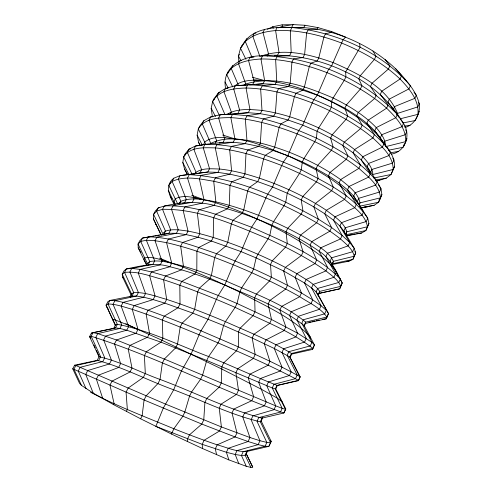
<?xml version="1.0" encoding="UTF-8"?>
<svg xmlns="http://www.w3.org/2000/svg" width="492" height="492" viewBox="0 0 492 492"><rect width="100%" height="100%" fill="white"/><g stroke="black" fill="none" stroke-linecap="round" stroke-linejoin="round"><path stroke-width="0.74" d="M112.748 319.941L112.76 319.333L115.349 319.978L128.904 325.403M160.822 234.647L153.381 218.854L153.565 214.383L155.269 211.13L158.319 207.821C176.302 202.36 195.736 200.539 214.1 205.355C233.971 209.992 253.183 217.04 271.861 225.195C288.257 232.661 304.425 240.846 319.16 251.277C330.722 258.485 336.251 271.295 342.229 282.949L339.701 288.829L318.201 293.669M304.388 326.091L305.723 322.125C282.611 303.349 253.546 293.306 226.603 281.252C208.669 274.204 190.49 267.611 171.714 263.152C162.957 260.877 153.873 256.049 144.642 257.888L143.965 259.758L145.386 262.162M247.673 450.746L246.283 453.808L252.734 467.105L250.914 467.4L246.271 466.293L228.854 459.885L202.55 448.55L171.505 434.049L140.62 418.79L113.572 404.639L93.234 393.139L81.469 385.396L79.544 383.36L72.73 368.803L74.618 365.193L97.188 360.347L99.033 356.774L89.569 336.633L91.42 333.102L113.64 328.521L115.448 325.021L117.342 324.326C149.119 330.28 178.516 345.193 208.614 356.54C231.689 365.747 254.278 376.491 277.371 385.47L298.478 380.66L300.114 376.767L289.849 356.989L274.302 348.496L252.187 338.035L223.565 325.501L192.784 313.115L164.777 303.127L153.172 299.591L143.689 297.211L136.567 296.043L131.917 296.104L109.876 300.446L107.871 301.67L106.063 305.132L115.319 325.458M187.304 441.552L187.538 438.932L189.488 434.83L201.794 424.073L203.762 419.916L204.9 402.431L206.8 398.428L219.327 387.032L221.252 382.967L221.861 366.761L223.725 362.85L236.455 350.845L238.337 346.878L238.448 331.897L240.268 328.072L253.189 315.489L255.028 311.614L254.665 297.808L256.443 294.062L269.548 280.938L271.344 277.15L270.52 264.468L272.26 260.809L285.538 247.162L287.291 243.454L286.03 231.855L287.734 228.276L301.172 214.131L302.887 210.508L301.209 199.943L302.875 196.437L316.467 181.831L318.139 178.282L316.067 168.713L317.697 165.281L331.423 150.226L333.066 146.757L330.606 138.141L332.205 134.783L346.061 119.304L347.672 115.909L344.843 108.209C316.823 93.744 286.762 80.196 254.622 80.104C247.507 80.497 239.463 81.192 234.192 86.58M174.426 204.666C169.439 196.499 164.482 185.349 173.817 178.19L180.097 175.638L207.839 172.016L217.901 172.385L229.838 174.15L243.269 177.261L257.691 181.609L272.562 187.003L287.26 193.208L301.209 199.943L313.853 206.892L324.732 213.743L333.496 220.219L339.904 226.049L343.859 231.049L354.209 248.312L355.71 252.925L352.905 259.407L348.976 261.19L332.118 264.561M170.281 183.608L170.441 182.138M187.397 174.598L184.592 169.15L182.827 162.52L183.682 156.843L185.324 153.713L189.008 149.15L195.558 145.983L204.955 144.384L223.054 142.317L233.245 142.237L245.25 143.602L258.681 146.382L273.054 150.484L287.802 155.736L302.334 161.911L316.067 168.713L328.459 175.841L339.062 182.969L347.53 189.801L353.65 196.068L367.739 218.245L368.92 223.491L365.857 230.557L361.669 232.98L346.632 235.859M185.103 155.146L185.324 153.713M298.478 380.66L300.114 376.767C268.263 359.092 234.413 345.249 201.013 330.808C179.002 321.743 156.874 312.9 134.205 305.581C126.229 303.416 118.258 300.36 109.876 300.446L108.025 303.988L106.063 305.132L115.448 325.021M199.85 144.925L198.571 142.311L197.132 135.146L198.307 128.904L199.912 125.835L203.891 120.688L210.705 116.918L220.318 114.741L248.269 112.705L260.342 113.689L273.78 116.155L288.091 120.023L302.721 125.14L317.088 131.272L330.606 138.141L342.752 145.435L353.09 152.827L361.276 160.005L367.118 166.677L377.161 181.726L381.005 188.78L381.878 194.635L378.563 202.261L374.129 205.293L360.765 208.048M318.121 295.913L319.702 291.405C314.283 283.22 304.776 278.989 296.836 273.687C279.505 263.786 261.344 255.416 242.845 247.943C225.016 241.018 206.843 234.721 188.024 231.099C180.589 230.108 172.784 228.589 165.484 231.117L162.723 233.571L153.565 214.383L156.579 211.148L158.319 207.821L159.814 207.587M212.298 115.964L211.173 108.295L212.649 101.506L214.229 98.492L218.491 92.779L225.551 88.443L235.367 85.706L262.992 83.781L275.12 84.39L288.558 86.555L302.814 90.202L317.334 95.177L331.516 101.69L345.236 109.279L357.899 117.662L368.969 126.481L377.985 135.38L384.633 144.002L385.986 146.678M213.922 99.864L214.229 98.492M225.625 88.609C221.191 66.746 243.792 55.368 262.623 55.799C291.215 53.259 319.954 59.366 345.673 71.9C369.738 82.81 390.039 100.719 403.526 123.455C411.238 134.999 405.482 151.794 391.288 154.156M227.907 73.142L228.27 71.672M331.879 265.68L333.404 261.307C329.24 252.156 319.493 247.347 311.743 241.652C294.954 231.234 277.039 222.747 258.731 215.367C241 208.547 222.827 202.55 203.989 199.721C194.758 198.116 184.125 193.977 175.263 198.866L173.977 201.905L174.734 204.654M241.664 46.783C249.948 28.106 274.155 26.703 291.928 27.497C320.575 26.525 348.785 36.008 372.936 51.008C384.578 58.591 395.476 67.404 404.246 78.24C410.771 85.743 416.902 93.984 419.246 103.818C420.611 113.775 414.867 124.734 404.867 127.606M171.505 434.049L173.854 428.741L182.784 416.324L184.795 412.148L189.5 396.238L191.437 392.222L200.656 379.147L202.612 375.07L206.726 360.464L208.614 356.54L218.104 342.838L220.016 338.859L223.565 325.501L225.41 321.663L235.151 307.371L237.021 303.478L240.022 291.319L241.83 287.568L251.806 272.709L253.632 268.903L256.117 257.894L257.882 254.223L268.091 238.829L269.874 235.108L271.861 225.195L273.589 221.609L284.007 205.705L285.754 202.071L287.26 193.208L288.952 189.697L299.573 173.313L301.282 169.758L302.334 161.911L303.988 158.473L314.8 141.628L316.473 138.147L317.088 131.272L318.705 127.908L329.702 110.626L331.331 107.225L331.534 101.272L333.121 97.982L344.277 80.288L345.882 76.955L345.673 71.9L360.119 47.33L359.572 43.419M359.32 204.955L360.003 202.864C358.01 192.409 348.219 186.013 340.63 179.586C324.892 168.252 307.445 159.513 289.474 152.305C271.928 145.681 253.718 140.288 234.93 138.929C225.022 137.748 213.104 135.171 204.697 142.133L203.467 144.876M300.046 377.161L290.071 357.567L291.639 354.117L312.494 349.437L314.437 344.849L304.148 325.575C280.735 307.149 251.787 297.02 224.776 284.997C206.831 277.937 188.651 271.307 169.881 266.756C155.441 262.008 140.7 266.049 126.358 268.927L123.99 270.877L122.219 274.265L122.76 277.427L131.087 294.972M372.936 51.008L375.956 56.149L374.418 59.403L360.322 75.67L358.791 78.892L361.964 85.713L360.39 89.034L346.411 104.919L344.843 108.209C358.09 116.143 371.312 125.079 380.316 137.877C385.943 146.733 394.971 155.035 394.584 166.333L391.023 174.494L386.355 178.116L379.48 180.281L375.82 180.865M368.92 223.491L365.857 230.557L345.944 234.764L346.829 231.793C343.822 221.91 333.976 216.357 326.344 210.293C310.077 199.395 292.408 190.785 274.272 183.498C256.633 176.776 238.448 171.081 219.623 169.008C211.197 168.897 200.496 167.354 194.106 174.076M381.878 194.635L378.563 202.261L359.597 206.203M394.584 166.333L391.023 174.494L373.797 178.024M407.044 138.578L403.256 147.256L388.434 150.238M419.27 111.352L415.254 120.515L402.794 122.988M277.371 385.47L275.772 388.994L285.778 408.957L284.173 412.53L283.841 413.009L262.027 418.132C226.867 408.92 194.057 392.075 160.048 379.437C139.728 372.118 120.11 361.417 99.033 356.774M312.494 349.437L314.437 344.849L311.897 342.303L297.543 333.146L271.522 319.499L237.021 303.478L218.257 295.483L181.732 281.412L165.509 275.981L151.505 271.935L140.159 269.395L131.739 268.404L126.358 268.927L124.544 272.402L122.219 274.265L131.524 293.921L131.628 295.12M383.742 143.633L384.879 141.136L405.346 134.703L406.749 131.585L405.476 129.765M396.983 114.611L397.536 113.388C386.706 86.973 357.825 73.425 333.207 62.619C310.317 54.661 284.278 47.509 260.6 56.322M72.73 368.803L144.076 399.99L201.794 424.073L235.078 436.939L248.109 441.521L258.177 444.639L265.108 446.25L268.866 446.361L270.545 442.622L260.354 421.804L262.027 418.132L262.814 417.468L261.178 421.066L271.209 441.404L268.866 446.361L246.843 451.49L245.133 455.241L250.914 467.4M304.148 325.575L305.723 322.125L326.928 317.026L328.478 313.588L318.164 294.788L316.098 291.879L311.553 287.912L304.53 282.992L283.693 271.03L256.117 257.894L241.055 251.609L211.419 241.049L198.018 237.236L186.228 234.623L176.437 233.288L168.904 233.251L142.508 238.06L139.79 240.699L138.049 244.026L138.221 247.851L146.856 265.742M318.164 294.788L319.702 291.405L340.716 286.326L342.229 282.949L340.747 280.317M338.521 276.369L331.891 264.622L333.404 261.307L354.222 256.234L355.71 252.925L354.941 251.603M345.648 234.395L346.829 231.793L367.469 226.732C365.353 214.34 353.416 207.003 344.572 199.401C325.157 185.466 303.724 174.629 281.682 165.515C260.311 157.182 238.202 150.158 215.275 147.889C204.561 147.723 190.263 146.407 183.682 156.843L192.058 174.242M359.129 204.777L360.003 202.864L380.451 197.815C379.473 184.857 367.745 176.394 358.883 168.344C340.126 153.885 318.964 142.889 297.125 133.885C275.858 125.663 253.706 119.015 230.834 117.631C219.463 117.717 204.82 117.797 198.307 128.904L205.656 144.119M394.602 111.444L393.262 109.648L394.682 106.543L414.916 98.302L416.324 95.19L414.024 92.262M140.62 418.79L142.133 415.728L144.076 399.99L146.124 395.845L158.08 383.428L160.048 379.437L162.354 363.096L164.353 359.055L175.626 347.869L177.55 343.969L180.201 327.069L182.163 323.115L192.784 313.115L194.666 309.302L197.643 291.867L199.555 288.005L209.555 279.136L211.394 275.409L214.684 257.47L216.554 253.694L225.957 245.908L227.753 242.261L231.345 223.842L233.171 220.152L241.996 213.405L243.761 209.838L247.636 190.97L249.419 187.36L257.691 181.609L259.419 178.116L263.564 158.818L265.311 155.287L273.054 150.484L274.739 147.071L279.148 127.36L280.858 123.91L288.091 120.023L289.739 116.678L294.394 96.586L296.067 93.209L302.814 90.202L304.425 86.924L309.314 66.469L310.956 63.16L317.229 60.99L318.81 57.785L323.927 36.986L325.532 33.745L331.35 32.386L331.737 31.599L345.642 37.109L343.065 39.741L331.633 65.842L328.631 69.317L327.008 72.644L317.334 95.177L313.884 99.538L312.229 102.933L302.721 125.14L298.816 130.411L297.125 133.885L287.802 155.736L283.417 161.966L281.682 165.515L272.562 187.003L267.673 194.229L265.901 197.858L256.984 218.952L251.572 227.218L249.758 230.926L241.055 251.609L235.102 260.957L233.251 264.757L224.776 284.997L218.257 295.483L216.357 299.364L208.128 319.142L201.013 330.808L199.075 334.781L191.099 354.068L181.376 371.036L173.676 389.799L163.258 408.163L155.847 426.373L202.2 444.344L226.412 452.271L235.194 454.503L241.455 455.487L245.133 455.241L246.283 453.808M126.339 411.447L127.348 409.424L126.063 392.198L128.123 388.102L143.338 377.407L145.312 373.446L144.396 355.71L146.407 351.706L160.939 342.155L162.864 338.287L162.311 320.064L164.273 316.153L178.141 307.697L180.029 303.915L179.808 285.231L181.732 281.412L194.967 274.001L196.812 270.305L196.917 251.184L198.793 247.451L211.419 241.049L213.227 237.433L213.639 217.901L215.478 214.248L227.513 208.811L229.284 205.269L229.992 185.355L231.787 181.782L243.269 177.261L244.998 173.799L245.994 153.51L247.747 150.017L258.681 146.382L260.379 142.994L261.646 122.36L263.361 118.941L273.78 116.155L275.434 112.834L276.959 91.875L278.644 88.529L288.558 86.555L290.182 83.302L291.953 62.035L293.601 58.757L303.029 57.564L304.622 54.378L306.633 32.823L308.244 29.612L317.211 29.163L317.992 27.601L331.737 31.599M113.572 404.639L114.076 403.637L109.974 385.15L112.022 381.115L130.029 372.007L132.004 368.102L128.258 349.203L130.263 345.261L147.6 337.18L149.525 333.361L146.13 314.08L148.086 310.224L164.777 303.127L166.665 299.388L163.596 279.751L165.509 275.981L181.579 269.819L183.424 266.166L180.669 246.185L182.544 242.501L198.018 237.236L199.82 233.663L197.372 213.356L199.205 209.752L214.1 205.355L215.865 201.855L213.706 181.247L215.502 177.723L229.838 174.15L231.566 170.724L229.69 149.832L231.443 146.382L245.25 143.602L246.941 140.245L245.336 119.082L247.052 115.706L260.342 113.689L261.996 110.405L260.643 88.99L262.328 85.682L275.12 84.39L276.744 81.174L275.637 59.52L277.285 56.285L289.597 55.694L291.184 52.539L290.317 30.664L291.928 27.497C336.27 32.343 380.943 51.494 410.402 85.731L408.963 88.898L389.4 99.058L387.954 102.201L393.262 109.648M317.992 27.601L304.948 25.258L303.779 27.57L277.205 27.435L275.6 30.559L279.001 52.318L277.414 55.436L274.407 55.811M392.776 158.086L394.006 159.9L392.573 163.08L371.964 169.433L370.513 172.612L367.118 166.677L368.6 163.449L389.012 155.54L390.476 152.299C375.943 131.622 353.342 118.603 331.331 107.225C305.101 94.974 276.922 85.467 247.74 84.747L246.068 88.006L249.918 109.464L248.269 112.705L232.544 114.31L230.834 117.631L234.93 138.929L233.245 142.237L217.021 144.494L215.275 147.889L219.623 169.008L217.901 172.385L201.173 175.33L199.389 178.799L203.989 199.721L202.23 203.178L184.974 206.837L183.153 210.379L188.024 231.099L186.228 234.623L168.424 239.026L166.56 242.648L171.714 263.152L169.881 266.756L151.505 271.935L149.599 275.637L155.048 295.907L153.172 299.591L134.205 305.581L132.262 309.363L138.006 329.388L136.093 333.152L116.518 339.99L97.748 333.613L93.043 332.635L91.42 333.102M291.553 27.65L293.103 24.6L304.948 25.258M237.962 113.221L239.604 110.023L233.712 88.904L235.367 85.706L246.59 85.055M267.205 56.143L268.466 53.689L262.974 32.447L264.567 29.372M281.855 27.558L282.476 26.353L282.101 24.846L272.771 26.74L267.427 29.243M199.924 173.006L201.609 169.734L193.854 149.248L195.558 145.983L199.291 145.558M215.293 143.154L216.615 140.583L209.038 120.122L210.705 116.918L212.987 116.709M230.035 114.538L231.326 112.016L223.922 91.58L225.551 88.443L227.79 88.283M245.114 85.251L245.748 84.015C275.077 74.956 306.153 86.389 333.121 97.982C348.803 105.706 364.055 114.894 376.232 127.606C380.79 133.068 385.611 139.181 385.58 146.665M130.054 296.774L131.524 293.921L133.719 292.611C145.054 292.02 155.909 296.448 166.665 299.388C186.579 305.901 206.093 313.576 225.41 321.663C247.697 331.596 270.618 340.667 291.455 353.465L291.639 354.117M146.241 265.452L147.28 263.441L149.765 261.547C161.044 259.542 172.489 263.152 182.963 267.076C202.366 274.37 221.148 283.177 239.813 292.162C263.921 305.384 290.778 316.344 310.009 336.546L310.354 338.471M148 264.967L149.765 261.547L140.724 241.461L142.508 238.06L150.564 236.695M179.525 203.922L180.884 201.296C191.954 196.849 204.395 199.445 215.422 202.729C234.881 208.657 253.417 217.113 271.725 225.883C289.339 234.813 306.577 244.684 322.131 256.922C328.09 262.211 334.744 267.427 337.776 275.053M194.98 174.002L195.976 172.071L187.335 152.348L189.008 149.15L190.496 148.959M242.046 45.35L240.526 48.253L238.472 56.063L238.829 61.814M173.817 178.19L172.114 181.45L168.774 185.33L177.538 203.614M203.891 120.688L202.255 123.818L210.773 143.424C235.6 131.136 264.388 146.923 287.802 155.736C315.421 168.854 345.31 183.442 362.493 209.838M232.802 65.411L231.228 68.425L226.72 74.624L232.685 86.875M246.836 38.573L245.293 41.531L240.526 48.253L245.908 59.274M239.364 54.36L238.472 56.063L240.951 60.664M285.778 408.957L283.841 413.009C218.762 389.762 157.12 357.014 91.149 336.251L89.569 336.633L90.903 338.373M178.368 203.793L180.884 201.296L172.114 181.45C185.152 175.226 200.146 179.106 213.706 181.247C237.974 186.72 261.375 195.453 284.007 205.705C303.761 215.084 323.244 225.416 340.513 238.94C345.833 243.94 352.579 248.675 354.222 256.234L352.905 259.407L332.764 263.724M261.178 421.066L260.354 421.804C230.373 414.756 202.464 400.562 173.676 389.799C148.074 380.58 123.492 367.272 97.188 360.347M403.502 145.201L404.596 144.261M378.84 199.924L379.959 199.149M243.251 85.528L245.748 84.015L238.503 63.603L240.108 60.528L241.627 60.448M130.294 297.033L131.917 296.104L133.719 292.611L124.544 272.402C137.926 270.957 150.872 276.418 163.596 279.751C187.932 287.642 211.689 297.186 235.151 307.371C261.406 320.058 289.677 330.384 312.863 348.367L291.455 353.465L289.849 356.989L290.071 357.567M227.298 114.23C237.654 108.037 250.489 109.439 261.996 110.405C281.676 113.271 300.655 119.673 318.705 127.908C334.542 135.571 350.009 144.5 362.788 156.733C367.364 161.8 372.506 167.305 372.911 174.494L393.182 169.451C393.163 156.038 381.823 146.462 372.899 137.938C354.781 122.994 333.883 111.832 312.229 102.933C291.055 94.821 268.866 88.548 246.068 88.006C234.057 88.4 219.161 89.808 212.649 101.506L219.229 115.073M278.447 27.866L282.476 26.353L293.103 24.6L282.101 24.846M114.261 328.312L115.497 327.893L119.876 328.453L126.776 330.212L160.939 342.155L206.726 360.464L272.26 387.967L275.772 388.994M182.55 203.479L184.574 202.821L186.29 199.475L178.362 178.971L180.097 175.638L207.839 172.016L209.543 168.682L203.227 147.717L204.955 144.384C238.645 143.861 270.932 156.339 301.282 169.758C325.317 182.44 352.45 194.691 367.739 218.245L366.251 221.554L345.366 227.741L343.859 231.049L344.855 233.712M400.217 118.806L417.923 114.347C419.399 100.196 409.153 88.548 400.064 79.003C383.182 63.197 362.795 51.697 341.479 42.995C320.476 35.073 298.189 29.569 275.6 30.559C264.776 31.593 253.601 34.046 245.293 41.531L252.002 57.343M386.325 146.475L405.672 141.635C406.46 127.834 395.629 117.188 386.626 108.166C369.129 92.767 348.49 81.444 327.008 72.644C305.926 64.63 283.687 58.739 260.981 58.985C250.496 59.667 239.512 61.432 231.228 68.425L238.62 85.725M305.624 323.385L326.233 318.828L328.478 313.588L316.098 291.879L317.672 288.435L338.84 282.445L340.396 278.995C316.03 254.37 282.611 241.289 251.572 227.218C223.608 216.935 194.672 204.574 164.316 205.92L162.538 209.321L156.579 211.148L165.484 231.117L163.75 234.469L168.904 233.251L170.656 229.838L162.538 209.321C199.592 208.7 234.475 225.053 268.091 238.829C288.091 248.128 307.857 258.177 325.944 270.889C331.331 275.446 338.121 279.401 340.716 286.326L339.701 288.829L319.326 293.263M309.056 322.254L310.507 321.94M311.959 321.627L314.862 320.993M316.313 320.679L319.216 320.046M346.897 235.545L355.206 233.989M360.771 207.741L374.129 205.293M219.377 142.988L223.054 142.317L224.727 139.052L218.626 118.006L220.318 114.741C253.835 112.563 286.369 124.654 316.473 138.147C338.656 149.427 361.423 161.923 377.161 181.726L375.66 185.035L355.156 192.772L353.65 196.068L363.563 211.763L362.038 215.139L341.448 222.692L339.904 226.049L349.689 242.427L354.209 248.312L352.684 251.689L331.657 257.777L330.12 261.154L331.891 264.622M375.371 180.041L386.355 178.116M152.028 236.449L153.498 236.203M154.962 235.957L156.425 235.705M157.889 235.459L159.359 235.213M160.822 234.961L162.286 234.715M390.082 152.821L398.354 151.444M404.196 126.198L410.137 125.251M356.645 233.768L361.669 232.98M322.85 319.259L326.233 318.828L326.928 317.026C320.341 307.598 309.05 302.9 299.72 296.694C278.288 284.61 255.951 274.216 233.251 264.757C211.517 256.006 189.438 247.876 166.56 242.648C158.08 241.277 149.224 238.952 140.724 241.461L138.049 244.026L147.28 263.441M200.785 145.392L202.273 145.226M219.986 92.631L218.491 92.779L216.88 95.854L224.979 114.642M256.295 84.378L262.992 83.781L264.61 80.602L260.981 58.985L262.623 55.799C312.291 56.986 362.942 78.376 397.302 114.451L395.832 117.68L376.232 127.606L374.75 130.81L383.932 143.762L382.432 147.059L362.788 156.733L361.276 160.005L370.285 173.682L368.748 177.046L349.074 186.462L347.53 189.801L356.349 204.235L354.781 207.667L335.07 216.806L333.496 220.219L342.118 235.434L349.689 242.427L348.133 245.871L327.444 253.226L325.876 256.658L335.519 273.737L333.927 277.254L313.158 284.407L311.553 287.912L321.048 305.71L326.294 310.317L324.708 313.841L303.398 319.726L301.793 323.244L311.897 342.303L310.28 345.894L288.816 351.675L287.18 355.267L297.193 374.966L295.544 378.637L273.933 384.295L272.26 387.967L282.174 408.329L285.483 409.35L275.256 389.061L276.891 385.464L298.503 380.353C266.32 363.201 232.562 349.16 199.075 334.781C177.046 325.698 154.906 316.811 132.262 309.363C124.31 307.149 116.383 304.068 108.025 303.988L117.342 324.326L115.497 327.893L93.043 332.635L91.149 336.251L100.614 356.718L98.732 360.359L75.848 365.513L74.618 365.193M375.839 180.582L379.48 180.281M346.891 261.326L348.976 261.19M249.579 84.882L252.574 84.704L254.179 81.574L248.491 60.387L250.114 57.256L253.927 57.146M246.843 451.49C236.603 452.025 226.892 447.462 217.187 444.823C202.587 439.885 188.184 434.399 173.854 428.741C145.86 417.093 117.379 406.331 90.516 392.21M255.858 33.112L254.37 33.161L252.802 36.174L259.887 56.555M364.597 206.954L367.456 206.892M253.774 80.073L264.61 80.602L252.371 77.219M224.297 137.563L225.121 137.662M193.584 197.452L203.989 199.721L191.714 195.269M161.56 259.899L162.348 260.145M222.667 135.029L234.93 138.929M159.433 258.097L171.714 263.152M128.141 325.064L161.905 340.224L221.775 369.018L261.32 389.233L277.187 398.077L282.193 401.804M125.731 323.681L138.006 329.388M106.992 307.598L108.012 308.638M270.336 440.395L271.209 441.404L270.545 442.622L266.83 442.419L259.954 440.721L249.93 437.517L221.382 426.927L165.294 403.993L75.848 365.513L73.911 369.209L81.469 385.396M395.746 68.782L401.54 75.799L400.064 79.003L381.767 91.205L380.291 94.384L388.133 104.894L386.626 108.166L368.336 120.06L366.829 123.308L374.437 134.599L372.899 137.938L354.627 149.519L353.09 152.827L360.458 164.931L358.883 168.344L340.63 179.586L339.062 182.969L346.177 195.914L344.572 199.401L326.344 210.293L324.732 213.743L331.583 227.568L342.118 235.434L340.513 238.94L320.772 247.79L319.16 251.277L327.58 267.304L325.944 270.889L306.172 279.431L304.53 282.992L312.721 299.868L321.048 305.71L319.425 309.308L298.564 316.239L296.922 319.818L306.27 338.373L304.61 342.045L283.663 348.754L281.984 352.407L291.166 371.749L289.468 375.501L268.435 381.97L266.726 385.703L275.729 405.857L282.174 408.329L280.489 412.081L258.731 417.616L257.021 421.367L266.83 442.419L265.108 446.25L243.202 451.662L241.455 455.487L246.271 466.293M385.168 59.581L389.935 65.793L388.428 69.028L371.97 83.296L370.464 86.5L376.226 95.171L374.683 98.474L358.293 112.391L356.755 115.663L362.223 125.177L360.648 128.547L344.32 142.096L342.752 145.435L347.918 155.829L346.307 159.273L330.058 172.428L328.459 175.841L333.299 187.138L331.657 190.662L315.495 203.405L313.853 206.892L318.361 219.143L331.583 227.568L329.941 231.129L311.743 241.652L310.101 245.182L316.676 259.917L314.997 263.552L296.836 273.687L295.157 277.291L301.436 292.98L312.721 299.868L311.055 303.527L291.252 311.756L289.579 315.39L297.543 333.146L295.833 336.891L276.012 344.781L274.302 348.496L282.027 367.161L280.28 370.993L260.44 378.532L258.687 382.327L266.16 401.946L264.376 405.857L244.524 413.028L242.734 416.909L249.93 437.517L248.109 441.521L228.245 448.304L226.412 452.271L228.854 459.885M155.829 224.364L156.708 225.52M396.835 114.451L399.51 118.055M400.402 119.255L403.526 123.455L402.093 126.635L381.767 134.716L380.316 137.877L381.257 139.79M122.76 277.427L123.67 278.656M418.354 102.588L419.246 103.818L417.868 106.875L397.536 113.388L397.714 115.626M404.246 78.24L405.875 80.731M170.343 196.499L171.979 198.996M378.182 184.426L381.005 188.78L379.541 192.028L358.797 198.294L357.321 201.542L357.672 202.827M252.734 467.105L246.314 453.981M138.221 247.851L141.032 252.771M184.592 169.15L187.71 174.678M339.259 277.685L340.003 279.001M224.949 81.936L228.153 87.97M198.571 142.311L200.293 145.558M211.173 108.295L215.441 116.45M197.132 135.146L202.175 144.943M182.827 162.52L189.002 174.697M168.246 190.416L175.257 204.469M153.381 218.854L161.333 235.053M146.062 263.454L146.714 264.825M93.997 345.132L95.239 347.838M96.475 350.544L99.261 356.626M86.063 388.68L78.216 371.079L80.19 367.29L102.828 361.558L104.741 357.844L95.811 337.315L97.748 333.613L119.876 328.453L121.745 324.818L113.031 304.284L114.925 300.661L136.567 296.043L138.393 292.488L129.888 271.953L131.739 268.404L152.901 264.321L154.697 260.834L146.382 240.311L148.197 236.83C171.892 237.23 194.401 246.154 216.554 253.694C245.723 264.77 274.284 277.574 301.436 292.98L299.72 296.694L281.596 306.424L279.887 310.108L285.858 326.78L284.105 330.581L266.024 339.88L264.278 343.644L269.923 361.343L268.134 365.23L250.108 374.08L248.319 377.93L253.626 396.7L251.793 400.679L233.829 409.055L232.003 412.985L236.953 432.868L235.078 436.939L217.187 444.823L215.312 448.845L216.597 454.749M93.234 393.139L85.725 374.412L87.736 370.531L109.488 363.945L111.432 360.162L103.634 339.861L105.595 336.073L126.776 330.212L128.67 326.51L121.143 306.073L123.068 302.365L143.689 297.211L145.546 293.583L138.277 273.023L140.159 269.395L160.238 264.905L162.053 261.363L155.035 240.686L156.88 237.138L176.437 233.288L178.221 229.819L171.444 209.038L173.245 205.558L192.304 202.329L194.045 198.928L187.501 178.055L189.266 174.648C235.287 177.317 278.564 197.101 318.361 219.143L316.682 222.741L300.612 235.053L298.939 238.614L303.097 251.849L301.381 255.532L285.403 267.396L283.693 271.03L287.488 285.298L285.729 289.056L269.862 300.446L268.115 304.161L271.522 319.499L269.727 323.349L253.977 334.234L252.187 338.035L255.194 354.486L253.355 358.422L237.728 368.785L235.902 372.672L238.485 390.285L236.603 394.313L221.117 404.117L219.248 408.096L221.382 426.927L219.457 431.053L204.112 440.272L202.2 444.344L202.55 448.55M238.854 463.778L235.194 454.503L236.978 450.598L258.177 444.639L259.954 440.721L251.129 419.725L252.882 415.912L273.995 409.688L275.729 405.857L164.353 359.055L116.518 339.99L114.525 343.859L120.589 363.619L118.633 367.469L98.425 375.187L96.389 379.147L102.779 398.618M272.771 26.74L273.263 28.185"/></g></svg>
